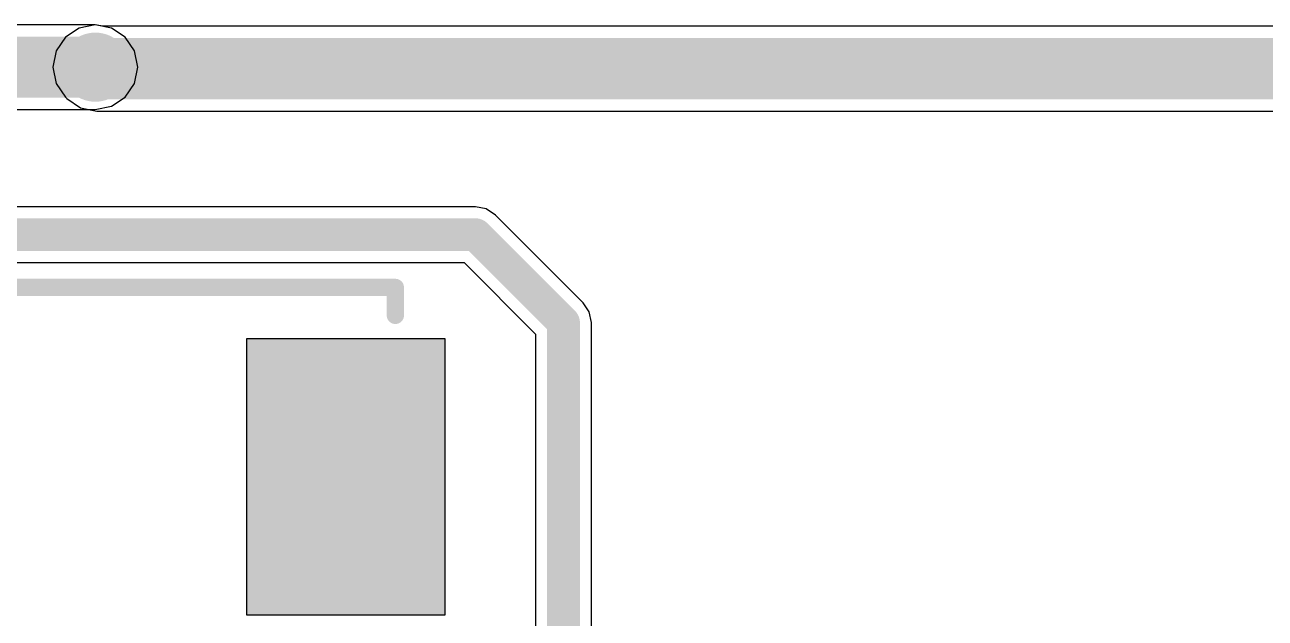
# Model space of a CAD drawing. Header units: millimetres. Extents: x -0.27 to 3.94, y -1.19 to 3.
# Drawn here: x 1.209 to 1.776, y -0.382 to -0.111 of the extents above; entities that cross this region are included whole.
import ezdxf

# ---------------------------------------------------------------- set-up
doc = ezdxf.new("R2010")
doc.units = ezdxf.units.MM
doc.header["$MEASUREMENT"] = 0
for name, color, linetype in [('BottomLayer', 5, 'Continuous'), ('BottomSolder', 6, 'Continuous'), ('TopLayer', 1, 'Continuous'), ('TopOverlay', 2, 'Continuous'), ('TopPaste', 8, 'Continuous'), ('TopSolder', 216, 'Continuous'), ('ViaHoleLayer', 16, 'Continuous')]:
    doc.layers.add(name, color=color, linetype=linetype)

# ---------------------------------------------------------------- blocks, each defined once
blk = doc.blocks.new('53261_0771_144')
at = {"layer": 'TopLayer'}
blk.add_hatch(color=1, dxfattribs=at).paths.add_polyline_path([(-0.28937, 0.00197), (-0.20669, 0.00197), (-0.20669, -0.11614), (-0.28937, -0.11614)])
at = {"layer": 'TopPaste'}
blk.add_hatch(color=8, dxfattribs=at).paths.add_polyline_path([(-0.28937, 0.00197), (-0.20669, 0.00197), (-0.20669, -0.11614), (-0.28937, -0.11614)])
at = {"layer": 'TopSolder'}
blk.add_hatch(color=216, dxfattribs=at).paths.add_polyline_path([(-0.29337, 0.00597), (-0.20269, 0.00597), (-0.20269, -0.12014), (-0.29337, -0.12014)])
at = {"layer": 'TopOverlay', "const_width": 0.00787}
for points in [[(-0.27067, -0.13091), (-0.27067, -0.1437)], [(0.27067, -0.1437), (-0.27067, -0.1437)]]:
    blk.add_lwpolyline(points, dxfattribs=at)
at = {"layer": 'TopOverlay', "const_width": 0.00394}
for points in [[(-0.27264, -0.13091, 1), (-0.2687, -0.13091, 1)], [(-0.27264, -0.1437, 1), (-0.2687, -0.1437, 1)], [(-0.27264, -0.1437, 1), (-0.2687, -0.1437, 1)]]:
    blk.add_lwpolyline(points, format="xyb", close=True, dxfattribs=at)

msp = doc.modelspace()

# ---------------------------------------------------------------- hatches: boundary and pattern name
at = {"layer": 'BottomLayer'}
h = msp.add_hatch(color=5, dxfattribs=at)
edge = h.paths.add_edge_path()
edge.add_arc((1.241, -0.13), 0.01181, 0, 360)
at = {"layer": 'BottomSolder'}
h = msp.add_hatch(color=6, dxfattribs=at)
edge = h.paths.add_edge_path()
edge.add_arc((1.241, -0.13), 0.01581, 0, 360)
at = {"layer": 'TopLayer'}
h = msp.add_hatch(color=1, dxfattribs=at)
edge = h.paths.add_edge_path()
edge.add_arc((1.241, -0.13), 0.01181, 0, 360)
at = {"layer": 'TopSolder'}
h = msp.add_hatch(color=216, dxfattribs=at)
edge = h.paths.add_edge_path()
edge.add_arc((1.241, -0.13), 0.01581, 0, 360)
at = {"layer": 'ViaHoleLayer'}
h = msp.add_hatch(color=16, dxfattribs=at)
edge = h.paths.add_edge_path()
edge.add_arc((1.241, -0.13), 0.00591, 0, 360)

# ---------------------------------------------------------------- linework, layer by layer
at = {"layer": 'BottomLayer'}
for p, q in [((1.23359, -0.1121), (1.2273, -0.1163)), ((1.241, -0.11063), (1.23359, -0.1121)), ((1.24444, -0.11131), (1.241, -0.11063)), ((1.987, -0.11131), (1.24444, -0.11131)), ((1.2273, -0.1163), (1.2231, -0.12259)), ((1.2231, -0.12259), (1.22163, -0.13)), ((1.22163, -0.13), (1.2231, -0.13741)), ((1.2231, -0.13741), (1.2273, -0.1437)), ((1.2273, -0.1437), (1.22799, -0.14438)), ((1.22799, -0.14438), (1.23427, -0.14858)), ((1.23427, -0.14858), (1.24168, -0.15006)), ((1.24168, -0.15006), (1.987, -0.15006))]:
    msp.add_line(p, q, dxfattribs=at)
at = {"layer": 'BottomLayer', "const_width": 0.028}
for points in [[(1.241, -0.13), (1.24168, -0.13068)], [(1.24168, -0.13068), (1.987, -0.13068)]]:
    msp.add_lwpolyline(points, dxfattribs=at)
at = {"layer": 'BottomLayer', "const_width": 0.014}
for points in [[(1.234, -0.13, 1), (1.248, -0.13, 1)], [(1.23468, -0.13068, 1), (1.24868, -0.13068, 1)], [(1.23468, -0.13068, 1), (1.24868, -0.13068, 1)]]:
    msp.add_lwpolyline(points, format="xyb", close=True, dxfattribs=at)
at = {"layer": 'TopLayer'}
for p, q in [((1.241, -0.11063), (1.02102, -0.11063)), ((1.24841, -0.1121), (1.241, -0.11063)), ((1.2547, -0.1163), (1.24841, -0.1121)), ((1.2589, -0.12259), (1.2547, -0.1163)), ((1.26037, -0.13), (1.2589, -0.12259)), ((1.2589, -0.13741), (1.26037, -0.13)), ((1.2547, -0.1437), (1.2589, -0.13741)), ((1.24841, -0.1479), (1.2547, -0.1437)), ((1.013, -0.14937), (1.241, -0.14937)), ((1.241, -0.14937), (1.24841, -0.1479)), ((1.41483, -0.19388), (0.81914, -0.19388)), ((1.4197, -0.19485), (1.41483, -0.19388)), ((1.42384, -0.19761), (1.4197, -0.19485)), ((1.46401, -0.23778), (1.42384, -0.19761)), ((0.82442, -0.21937), (1.40955, -0.21937)), ((1.40955, -0.21937), (1.44226, -0.25207)), ((1.46678, -0.24192), (1.46401, -0.23778)), ((1.46775, -0.2468), (1.46678, -0.24192)), ((1.46775, -0.44397), (1.46775, -0.2468)), ((1.40084, -0.25427), (1.31016, -0.25427)), ((1.31016, -0.25427), (1.31016, -0.38038)), ((1.40084, -0.38038), (1.40084, -0.25427)), ((1.44226, -0.25207), (1.44226, -0.44397)), ((1.31016, -0.38038), (1.40084, -0.38038))]:
    msp.add_line(p, q, dxfattribs=at)
for points, const_width in [([(1.013, -0.13), (1.241, -0.13)], 0.028), ([(0.81914, -0.20662), (1.41483, -0.20662)], 0.015), ([(1.41483, -0.20662), (1.455, -0.2468)], 0.015), ([(1.455, -0.455), (1.455, -0.2468)], 0.015)]:
    msp.add_lwpolyline(points, dxfattribs=dict(at, const_width=const_width))
for points, const_width in [([(1.234, -0.13, 1), (1.248, -0.13, 1)], 0.014), ([(1.41108, -0.20662, 1), (1.41858, -0.20662, 1)], 0.0075), ([(1.41108, -0.20662, 1), (1.41858, -0.20662, 1)], 0.0075), ([(1.45125, -0.2468, 1), (1.45875, -0.2468, 1)], 0.0075), ([(1.45125, -0.2468, 1), (1.45875, -0.2468, 1)], 0.0075)]:
    msp.add_lwpolyline(points, format="xyb", close=True, dxfattribs=dict(at, const_width=const_width))

# ---------------------------------------------------------------- block references
at = {"rotation": 180}
msp.add_blockref('53261_0771_144', (1.10747, -0.37441), dxfattribs=at)

doc.saveas('drawing.dxf')
